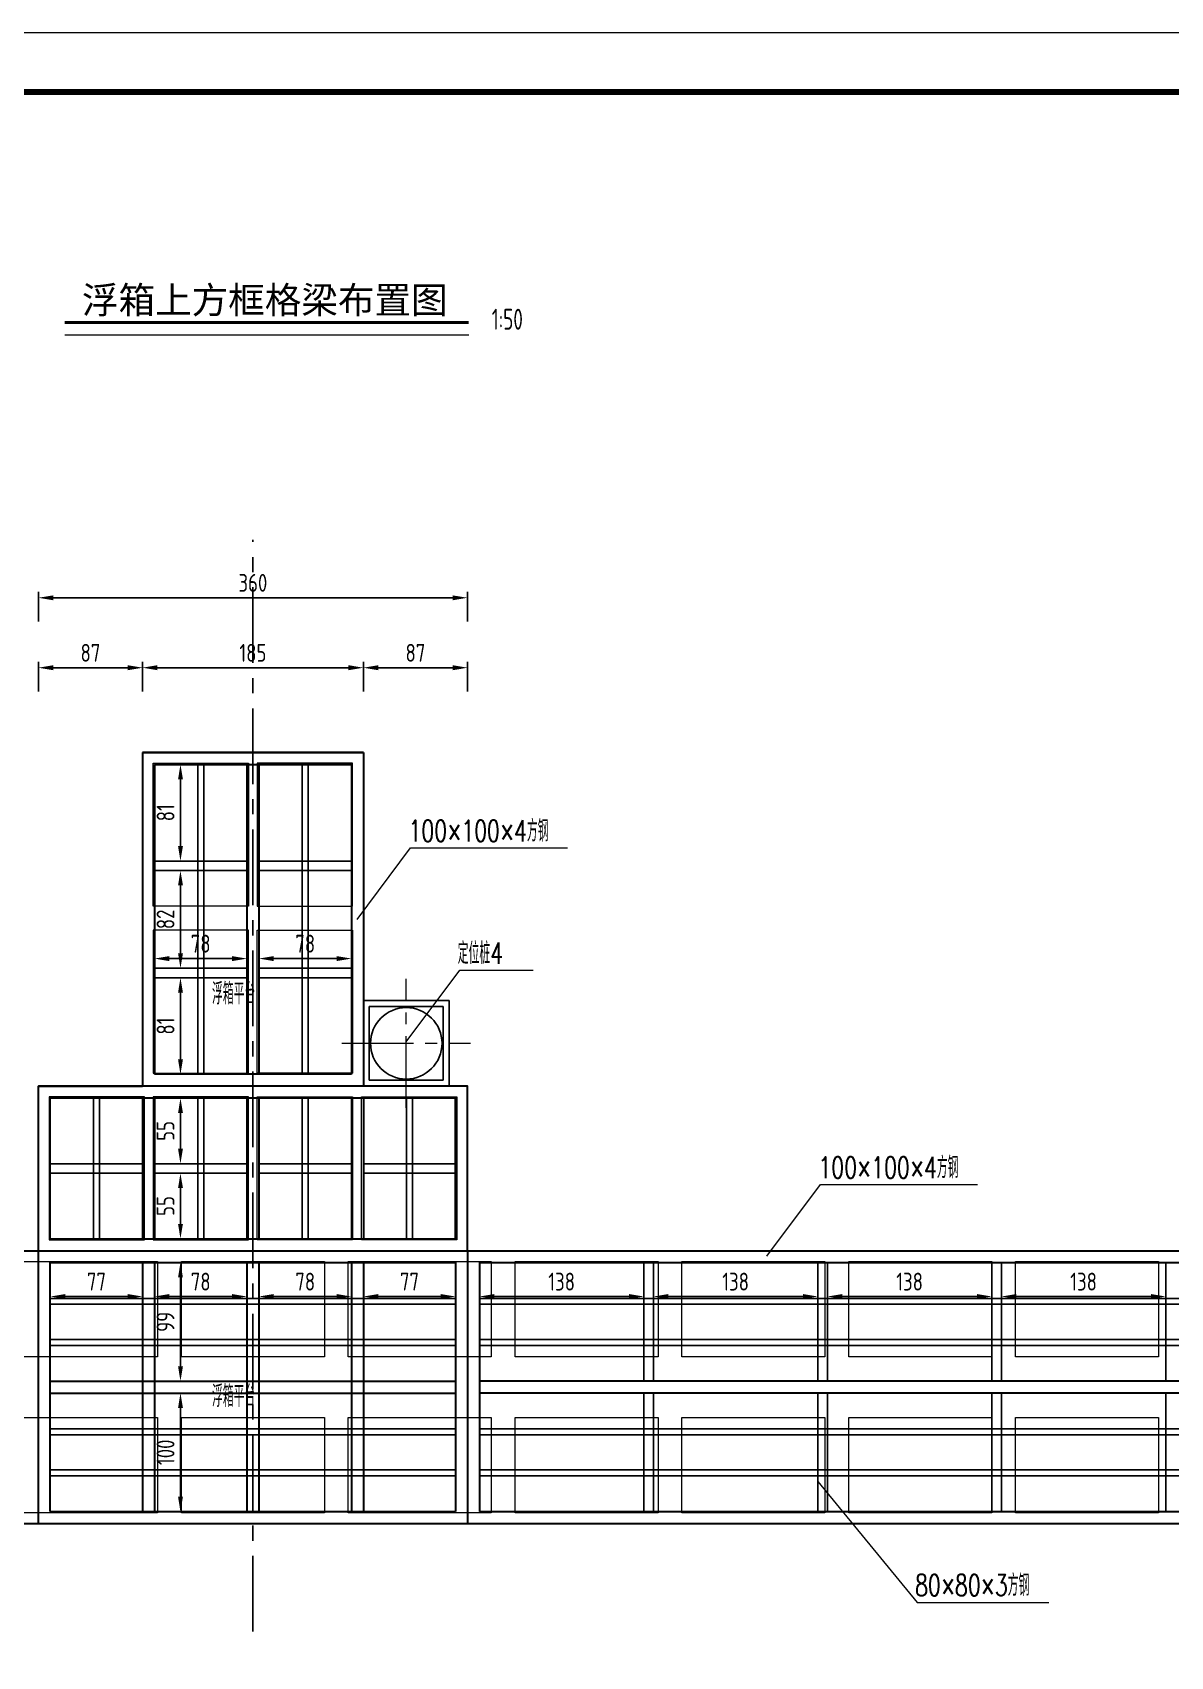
# Model space of a CAD drawing. Header units: inches. Extents: x 23 to 70, y 0 to 119.
# Drawn here: x 40.26 to 49.81, y 30.3 to 43.93 of the extents above; entities that cross this region are included whole.
import ezdxf
from ezdxf.enums import TextEntityAlignment as Align

# ---------------------------------------------------------------- set-up
doc = ezdxf.new("R2010")
doc.units = ezdxf.units.IN
doc.header["$MEASUREMENT"] = 0
for name, pattern in [('ACAD_ISO03W100', [30, 12, -18]), ('ACAD_ISO04W100', [30.5, 24, -3, 0.5, -3]), ('CENTER', [50.8, 31.75, -6.35, 6.35, -6.35])]:
    doc.linetypes.add(name, pattern=pattern)
for name, color, linetype in [('000中心线', 5, 'CENTER'), ('DXPM', 4, 'Continuous'), ('图框', 7, 'Continuous'), ('外框', 4, 'Continuous'), ('标注', 3, 'Continuous'), ('辅助', 7, 'Continuous'), ('钢筋标注', 7, 'Continuous')]:
    doc.layers.add(name, color=color, linetype=linetype)
for name, color, linetype, lineweight in [('000细实线', 4, 'Continuous', 18), ('00中心线', 6, 'ACAD_ISO04W100', 15), ('00标注文字', 2, 'Continuous', 15), ('00粗实线', 4, 'Continuous', 30), ('00虚线', 5, 'ACAD_ISO03W100', 13), ('JZYS-01-文本层', 7, 'Continuous', 18), ('图框粗线', 4, 'Continuous', 53)]:
    doc.layers.add(name, color=color, linetype=linetype, lineweight=lineweight)
doc.styles.get("Standard").update_dxf_attribs({"font": 'txt', "bigfont": 'gbcbig.shx'})
doc.styles.add('TSSD_Dimension', font='tssdeng.shx', dxfattribs={"width": 0.8, "bigfont": 'hztxt.shx'})
doc.styles.add('黑体', font='')
doc.styles.get('黑体').set_extended_font_data('SimHei')
doc.dimstyles.new('TSSD_200_1_3.5', dxfattribs={"dimscale": 0.25, "dimtxt": 2.85, "dimasz": 2.5, "dimexe": 1, "dimexo": 2.5, "dimgap": 1, "dimtad": 1, "dimdec": 0, "dimlfac": 100, "dimzin": 0, "dimdsep": 46, "dimtxsty": 'TSSD_Dimension', "dimcen": 0, "dimdle": 1, "dimclrd": 3, "dimclre": 3, "dimclrt": 7, "dimadec": 1, "dimazin": 0, "dimtfac": 1, "dimtdec": 0, "dimtix": 1, "dimtmove": 2, "dimatfit": 3, "dimfxl": 5, "dimfxlon": 1, "dimtolj": 1, "dimtzin": 0, "dimarcsym": 0})

# ---------------------------------------------------------------- blocks, each defined once
blk = doc.blocks.new('*D18')
at = {"layer": 'Defpoints', "color": 0, "transparency": 16777216}
for p in [(40.312, 33.706), (26.012, 31.416), (40.312, 29.646)]:
    blk.add_point(p, dxfattribs=at)
at = {"layer": '辅助', "color": 3, "linetype": 'ByBlock', "lineweight": -2, "transparency": 16777216}
for p, q in [((26.012, 29.846), (26.012, 29.596)), ((40.312, 29.846), (40.312, 29.596))]:
    blk.add_line(p, q, dxfattribs=at)
at = {"layer": '辅助', "color": 3, "lineweight": -2, "transparency": 16777216}
blk.add_line((26.137, 29.646), (40.187, 29.646), dxfattribs=at)
at = {"layer": '辅助', "color": 3, "transparency": 16777216}
for points in [[(26.137, 29.667), (26.137, 29.625), (26.012, 29.646)], [(40.187, 29.667), (40.187, 29.625), (40.312, 29.646)]]:
    blk.add_solid(points, dxfattribs=at)
at = {"layer": '辅助', "color": 7, "transparency": 16777216, "insert": (33.162, 29.771), "char_height": 0.15, "attachment_point": 5, "style": 'TSSD_Dimension'}
blk.add_mtext('\\A1;1430', dxfattribs=at)
blk = doc.blocks.new('*D19')
at = {"layer": 'Defpoints', "color": 0, "transparency": 16777216}
for p in [(40.312, 33.706), (43.913, 33.706), (43.913, 29.646)]:
    blk.add_point(p, dxfattribs=at)
at = {"layer": '辅助', "color": 3, "linetype": 'ByBlock', "lineweight": -2, "transparency": 16777216}
for p, q in [((40.312, 29.846), (40.312, 29.596)), ((43.913, 29.846), (43.913, 29.596))]:
    blk.add_line(p, q, dxfattribs=at)
at = {"layer": '辅助', "color": 3, "lineweight": -2, "transparency": 16777216}
blk.add_line((40.437, 29.646), (43.788, 29.646), dxfattribs=at)
at = {"layer": '辅助', "color": 3, "transparency": 16777216}
for points in [[(40.437, 29.667), (40.437, 29.625), (40.312, 29.646)], [(43.788, 29.667), (43.788, 29.625), (43.913, 29.646)]]:
    blk.add_solid(points, dxfattribs=at)
at = {"layer": '辅助', "color": 7, "transparency": 16777216, "insert": (42.112, 29.771), "char_height": 0.15, "attachment_point": 5, "style": 'TSSD_Dimension'}
blk.add_mtext('\\A1;360', dxfattribs=at)
blk = doc.blocks.new('*D20')
at = {"layer": 'Defpoints', "color": 0, "transparency": 16777216}
for p in [(43.913, 33.706), (58.212, 31.416), (58.212, 29.646)]:
    blk.add_point(p, dxfattribs=at)
at = {"layer": '辅助', "color": 3, "linetype": 'ByBlock', "lineweight": -2, "transparency": 16777216}
for p, q in [((43.913, 29.846), (43.913, 29.596)), ((58.212, 29.846), (58.212, 29.596))]:
    blk.add_line(p, q, dxfattribs=at)
at = {"layer": '辅助', "color": 3, "lineweight": -2, "transparency": 16777216}
blk.add_line((44.038, 29.646), (58.087, 29.646), dxfattribs=at)
at = {"layer": '辅助', "color": 3, "transparency": 16777216}
for points in [[(44.038, 29.667), (44.038, 29.625), (43.913, 29.646)], [(58.087, 29.667), (58.087, 29.625), (58.212, 29.646)]]:
    blk.add_solid(points, dxfattribs=at)
at = {"layer": '辅助', "color": 7, "transparency": 16777216, "insert": (51.062, 29.771), "char_height": 0.15, "attachment_point": 5, "style": 'TSSD_Dimension'}
blk.add_mtext('\\A1;1430', dxfattribs=at)
blk = doc.blocks.new('*D21')
at = {"layer": 'Defpoints', "color": 0, "transparency": 16777216}
for p in [(43.039, 38.598), (43.039, 35.086), (43.913, 35.086)]:
    blk.add_point(p, dxfattribs=at)
at = {"layer": '辅助', "color": 3, "linetype": 'ByBlock', "lineweight": -2, "transparency": 16777216}
for p, q in [((43.039, 38.398), (43.039, 38.648)), ((43.913, 38.398), (43.913, 38.648))]:
    blk.add_line(p, q, dxfattribs=at)
at = {"layer": '辅助', "color": 3, "lineweight": -2, "transparency": 16777216}
blk.add_line((43.788, 38.598), (43.164, 38.598), dxfattribs=at)
at = {"layer": '辅助', "color": 3, "transparency": 16777216}
for points in [[(43.164, 38.619), (43.164, 38.577), (43.039, 38.598)], [(43.788, 38.619), (43.788, 38.577), (43.913, 38.598)]]:
    blk.add_solid(points, dxfattribs=at)
at = {"layer": '辅助', "color": 7, "transparency": 16777216, "insert": (43.476, 38.723), "char_height": 0.15, "attachment_point": 5, "style": 'TSSD_Dimension'}
blk.add_mtext('\\A1;87', dxfattribs=at)
blk = doc.blocks.new('*D22')
at = {"layer": 'Defpoints', "color": 0, "transparency": 16777216}
for p in [(41.186, 38.598), (41.186, 37.886), (43.039, 35.086)]:
    blk.add_point(p, dxfattribs=at)
at = {"layer": '辅助', "color": 3, "linetype": 'ByBlock', "lineweight": -2, "transparency": 16777216}
for p, q in [((41.186, 38.398), (41.186, 38.648)), ((43.039, 38.398), (43.039, 38.648))]:
    blk.add_line(p, q, dxfattribs=at)
at = {"layer": '辅助', "color": 3, "lineweight": -2, "transparency": 16777216}
blk.add_line((42.914, 38.598), (41.311, 38.598), dxfattribs=at)
at = {"layer": '辅助', "color": 3, "transparency": 16777216}
for points in [[(41.311, 38.619), (41.311, 38.577), (41.186, 38.598)], [(42.914, 38.619), (42.914, 38.577), (43.039, 38.598)]]:
    blk.add_solid(points, dxfattribs=at)
at = {"layer": '辅助', "color": 7, "transparency": 16777216, "insert": (42.112, 38.723), "char_height": 0.15, "attachment_point": 5, "style": 'TSSD_Dimension'}
blk.add_mtext('\\A1;185', dxfattribs=at)
blk = doc.blocks.new('*D23')
at = {"layer": 'Defpoints', "color": 0, "transparency": 16777216}
for p in [(40.312, 38.598), (41.186, 37.886), (40.312, 35.086)]:
    blk.add_point(p, dxfattribs=at)
at = {"layer": '辅助', "color": 3, "linetype": 'ByBlock', "lineweight": -2, "transparency": 16777216}
for p, q in [((40.312, 38.398), (40.312, 38.648)), ((41.186, 38.398), (41.186, 38.648))]:
    blk.add_line(p, q, dxfattribs=at)
at = {"layer": '辅助', "color": 3, "lineweight": -2, "transparency": 16777216}
blk.add_line((41.061, 38.598), (40.437, 38.598), dxfattribs=at)
at = {"layer": '辅助', "color": 3, "transparency": 16777216}
for points in [[(40.437, 38.619), (40.437, 38.577), (40.312, 38.598)], [(41.061, 38.619), (41.061, 38.577), (41.186, 38.598)]]:
    blk.add_solid(points, dxfattribs=at)
at = {"layer": '辅助', "color": 7, "transparency": 16777216, "insert": (40.749, 38.723), "char_height": 0.15, "attachment_point": 5, "style": 'TSSD_Dimension'}
blk.add_mtext('\\A1;87', dxfattribs=at)
blk = doc.blocks.new('*D24')
at = {"layer": 'Defpoints', "color": 0, "transparency": 16777216}
for p in [(41.286, 37.786), (41.286, 36.976), (41.504, 36.976)]:
    blk.add_point(p, dxfattribs=at)
at = {"layer": '辅助', "color": 3, "linetype": 'ByBlock', "lineweight": -2, "transparency": 16777216}
for p, q in [((41.411, 37.786), (41.554, 37.786)), ((41.411, 36.976), (41.554, 36.976))]:
    blk.add_line(p, q, dxfattribs=at)
at = {"layer": '辅助', "color": 3, "lineweight": -2, "transparency": 16777216}
blk.add_line((41.504, 37.661), (41.504, 37.101), dxfattribs=at)
at = {"layer": '辅助', "color": 3, "transparency": 16777216}
for points in [[(41.484, 37.661), (41.525, 37.661), (41.504, 37.786)], [(41.484, 37.101), (41.525, 37.101), (41.504, 36.976)]]:
    blk.add_solid(points, dxfattribs=at)
at = {"layer": '辅助', "color": 7, "transparency": 16777216, "insert": (41.379, 37.381), "char_height": 0.15, "attachment_point": 5, "rotation": 90, "style": 'TSSD_Dimension'}
blk.add_mtext('\\A1;81', dxfattribs=at)
blk = doc.blocks.new('*D25')
at = {"layer": 'Defpoints', "color": 0, "transparency": 16777216}
for p in [(41.286, 36.896), (41.286, 36.076), (41.504, 36.076)]:
    blk.add_point(p, dxfattribs=at)
at = {"layer": '辅助', "color": 3, "linetype": 'ByBlock', "lineweight": -2, "transparency": 16777216}
for p, q in [((41.411, 36.896), (41.554, 36.896)), ((41.411, 36.076), (41.554, 36.076))]:
    blk.add_line(p, q, dxfattribs=at)
at = {"layer": '辅助', "color": 3, "lineweight": -2, "transparency": 16777216}
blk.add_line((41.504, 36.771), (41.504, 36.201), dxfattribs=at)
at = {"layer": '辅助', "color": 3, "transparency": 16777216}
for points in [[(41.484, 36.771), (41.525, 36.771), (41.504, 36.896)], [(41.484, 36.201), (41.525, 36.201), (41.504, 36.076)]]:
    blk.add_solid(points, dxfattribs=at)
at = {"layer": '辅助', "color": 7, "transparency": 16777216, "insert": (41.379, 36.486), "char_height": 0.15, "attachment_point": 5, "rotation": 90, "style": 'TSSD_Dimension'}
blk.add_mtext('\\A1;82', dxfattribs=at)
blk = doc.blocks.new('*D26')
at = {"layer": 'Defpoints', "color": 0, "transparency": 16777216}
for p in [(41.286, 35.996), (41.286, 35.186), (41.504, 35.186)]:
    blk.add_point(p, dxfattribs=at)
at = {"layer": '辅助', "color": 3, "linetype": 'ByBlock', "lineweight": -2, "transparency": 16777216}
for p, q in [((41.411, 35.996), (41.554, 35.996)), ((41.411, 35.186), (41.554, 35.186))]:
    blk.add_line(p, q, dxfattribs=at)
at = {"layer": '辅助', "color": 3, "lineweight": -2, "transparency": 16777216}
blk.add_line((41.504, 35.871), (41.504, 35.311), dxfattribs=at)
at = {"layer": '辅助', "color": 3, "transparency": 16777216}
for points in [[(41.484, 35.871), (41.525, 35.871), (41.504, 35.996)], [(41.484, 35.311), (41.525, 35.311), (41.504, 35.186)]]:
    blk.add_solid(points, dxfattribs=at)
at = {"layer": '辅助', "color": 7, "transparency": 16777216, "insert": (41.379, 35.591), "char_height": 0.15, "attachment_point": 5, "rotation": 90, "style": 'TSSD_Dimension'}
blk.add_mtext('\\A1;81', dxfattribs=at)
blk = doc.blocks.new('*D27')
at = {"layer": 'Defpoints', "color": 0, "transparency": 16777216}
for p in [(40.412, 34.986), (40.412, 34.436), (41.504, 34.436)]:
    blk.add_point(p, dxfattribs=at)
at = {"layer": '辅助', "color": 3, "linetype": 'ByBlock', "lineweight": -2, "transparency": 16777216}
for p, q in [((41.304, 34.986), (41.554, 34.986)), ((41.304, 34.436), (41.554, 34.436))]:
    blk.add_line(p, q, dxfattribs=at)
at = {"layer": '辅助', "color": 3, "lineweight": -2, "transparency": 16777216}
blk.add_line((41.504, 34.861), (41.504, 34.561), dxfattribs=at)
at = {"layer": '辅助', "color": 3, "transparency": 16777216}
for points in [[(41.484, 34.861), (41.525, 34.861), (41.504, 34.986)], [(41.484, 34.561), (41.525, 34.561), (41.504, 34.436)]]:
    blk.add_solid(points, dxfattribs=at)
at = {"layer": '辅助', "color": 7, "transparency": 16777216, "insert": (41.379, 34.711), "char_height": 0.15, "attachment_point": 5, "rotation": 90, "style": 'TSSD_Dimension'}
blk.add_mtext('\\A1;55', dxfattribs=at)
blk = doc.blocks.new('*D28')
at = {"layer": 'Defpoints', "color": 0, "transparency": 16777216}
for p in [(40.412, 34.356), (40.412, 33.806), (41.504, 33.806)]:
    blk.add_point(p, dxfattribs=at)
at = {"layer": '辅助', "color": 3, "linetype": 'ByBlock', "lineweight": -2, "transparency": 16777216}
for p, q in [((41.304, 34.356), (41.554, 34.356)), ((41.304, 33.806), (41.554, 33.806))]:
    blk.add_line(p, q, dxfattribs=at)
at = {"layer": '辅助', "color": 3, "lineweight": -2, "transparency": 16777216}
blk.add_line((41.504, 34.231), (41.504, 33.931), dxfattribs=at)
at = {"layer": '辅助', "color": 3, "transparency": 16777216}
for points in [[(41.484, 34.231), (41.525, 34.231), (41.504, 34.356)], [(41.484, 33.931), (41.525, 33.931), (41.504, 33.806)]]:
    blk.add_solid(points, dxfattribs=at)
at = {"layer": '辅助', "color": 7, "transparency": 16777216, "insert": (41.379, 34.081), "char_height": 0.15, "attachment_point": 5, "rotation": 90, "style": 'TSSD_Dimension'}
blk.add_mtext('\\A1;55', dxfattribs=at)
blk = doc.blocks.new('*D29')
at = {"layer": 'Defpoints', "color": 0, "transparency": 16777216}
for p in [(42.939, 33.606), (41.504, 32.611), (42.939, 32.611)]:
    blk.add_point(p, dxfattribs=at)
at = {"layer": '辅助', "color": 3, "linetype": 'ByBlock', "lineweight": -2, "transparency": 16777216}
for p, q in [((41.704, 33.606), (41.454, 33.606)), ((41.704, 32.611), (41.454, 32.611))]:
    blk.add_line(p, q, dxfattribs=at)
at = {"layer": '辅助', "color": 3, "lineweight": -2, "transparency": 16777216}
blk.add_line((41.504, 33.481), (41.504, 32.736), dxfattribs=at)
at = {"layer": '辅助', "color": 3, "transparency": 16777216}
for points in [[(41.484, 33.481), (41.525, 33.481), (41.504, 33.606)], [(41.484, 32.736), (41.525, 32.736), (41.504, 32.611)]]:
    blk.add_solid(points, dxfattribs=at)
at = {"layer": '辅助', "color": 7, "transparency": 16777216, "insert": (41.379, 33.109), "char_height": 0.15, "attachment_point": 5, "rotation": 90, "style": 'TSSD_Dimension'}
blk.add_mtext('\\A1;99', dxfattribs=at)
blk = doc.blocks.new('*D30')
at = {"layer": 'Defpoints', "color": 0, "transparency": 16777216}
for p in [(42.939, 32.511), (41.504, 31.516), (42.939, 31.516)]:
    blk.add_point(p, dxfattribs=at)
at = {"layer": '辅助', "color": 3, "linetype": 'ByBlock', "lineweight": -2, "transparency": 16777216}
for p, q in [((41.704, 32.511), (41.454, 32.511)), ((41.704, 31.516), (41.454, 31.516))]:
    blk.add_line(p, q, dxfattribs=at)
at = {"layer": '辅助', "color": 3, "lineweight": -2, "transparency": 16777216}
blk.add_line((41.504, 32.386), (41.504, 31.641), dxfattribs=at)
at = {"layer": '辅助', "color": 3, "transparency": 16777216}
for points in [[(41.484, 32.386), (41.525, 32.386), (41.504, 32.511)], [(41.484, 31.641), (41.525, 31.641), (41.504, 31.516)]]:
    blk.add_solid(points, dxfattribs=at)
at = {"layer": '辅助', "color": 7, "transparency": 16777216, "insert": (41.379, 32.014), "char_height": 0.15, "attachment_point": 5, "rotation": 90, "style": 'TSSD_Dimension'}
blk.add_mtext('\\A1;100', dxfattribs=at)
blk = doc.blocks.new('*D31')
at = {"layer": 'Defpoints', "color": 0, "transparency": 16777216}
for p in [(42.162, 37.786), (42.939, 37.786), (42.162, 36.157)]:
    blk.add_point(p, dxfattribs=at)
at = {"layer": '辅助', "color": 3, "linetype": 'ByBlock', "lineweight": -2, "transparency": 16777216}
for p, q in [((42.162, 36.357), (42.162, 36.107)), ((42.939, 36.357), (42.939, 36.107))]:
    blk.add_line(p, q, dxfattribs=at)
at = {"layer": '辅助', "color": 3, "lineweight": -2, "transparency": 16777216}
blk.add_line((42.814, 36.157), (42.287, 36.157), dxfattribs=at)
at = {"layer": '辅助', "color": 3, "transparency": 16777216}
for points in [[(42.287, 36.178), (42.287, 36.136), (42.162, 36.157)], [(42.814, 36.178), (42.814, 36.136), (42.939, 36.157)]]:
    blk.add_solid(points, dxfattribs=at)
at = {"layer": '辅助', "color": 7, "transparency": 16777216, "insert": (42.551, 36.282), "char_height": 0.15, "attachment_point": 5, "style": 'TSSD_Dimension'}
blk.add_mtext('\\A1;78', dxfattribs=at)
blk = doc.blocks.new('*D32')
at = {"layer": 'Defpoints', "color": 0, "transparency": 16777216}
for p in [(41.286, 36.976), (42.062, 36.976), (41.286, 36.157)]:
    blk.add_point(p, dxfattribs=at)
at = {"layer": '辅助', "color": 3, "linetype": 'ByBlock', "lineweight": -2, "transparency": 16777216}
for p, q in [((41.286, 36.357), (41.286, 36.107)), ((42.062, 36.357), (42.062, 36.107))]:
    blk.add_line(p, q, dxfattribs=at)
at = {"layer": '辅助', "color": 3, "lineweight": -2, "transparency": 16777216}
blk.add_line((41.937, 36.157), (41.411, 36.157), dxfattribs=at)
at = {"layer": '辅助', "color": 3, "transparency": 16777216}
for points in [[(41.411, 36.178), (41.411, 36.136), (41.286, 36.157)], [(41.937, 36.178), (41.937, 36.136), (42.062, 36.157)]]:
    blk.add_solid(points, dxfattribs=at)
at = {"layer": '辅助', "color": 7, "transparency": 16777216, "insert": (41.674, 36.282), "char_height": 0.15, "attachment_point": 5, "style": 'TSSD_Dimension'}
blk.add_mtext('\\A1;78', dxfattribs=at)
blk = doc.blocks.new('*D33')
at = {"layer": 'Defpoints', "color": 0, "transparency": 16777216}
for p in [(40.412, 33.606), (41.186, 33.606), (41.186, 33.321)]:
    blk.add_point(p, dxfattribs=at)
at = {"layer": '辅助', "color": 3, "linetype": 'ByBlock', "lineweight": -2, "transparency": 16777216}
for p, q in [((40.412, 33.481), (40.412, 33.271)), ((41.186, 33.481), (41.186, 33.271))]:
    blk.add_line(p, q, dxfattribs=at)
at = {"layer": '辅助', "color": 3, "lineweight": -2, "transparency": 16777216}
blk.add_line((40.537, 33.321), (41.061, 33.321), dxfattribs=at)
at = {"layer": '辅助', "color": 3, "transparency": 16777216}
for points in [[(40.537, 33.342), (40.537, 33.301), (40.412, 33.321)], [(41.061, 33.342), (41.061, 33.301), (41.186, 33.321)]]:
    blk.add_solid(points, dxfattribs=at)
at = {"layer": '辅助', "color": 7, "transparency": 16777216, "insert": (40.799, 33.446), "char_height": 0.15, "attachment_point": 5, "style": 'TSSD_Dimension'}
blk.add_mtext('\\A1;77', dxfattribs=at)
blk = doc.blocks.new('*D34')
at = {"layer": 'Defpoints', "color": 0, "transparency": 16777216}
for p in [(41.286, 33.606), (42.062, 33.606), (42.062, 33.321)]:
    blk.add_point(p, dxfattribs=at)
at = {"layer": '辅助', "color": 3, "linetype": 'ByBlock', "lineweight": -2, "transparency": 16777216}
for p, q in [((41.286, 33.481), (41.286, 33.271)), ((42.062, 33.481), (42.062, 33.271))]:
    blk.add_line(p, q, dxfattribs=at)
at = {"layer": '辅助', "color": 3, "lineweight": -2, "transparency": 16777216}
blk.add_line((41.411, 33.321), (41.937, 33.321), dxfattribs=at)
at = {"layer": '辅助', "color": 3, "transparency": 16777216}
for points in [[(41.411, 33.342), (41.411, 33.301), (41.286, 33.321)], [(41.937, 33.342), (41.937, 33.301), (42.062, 33.321)]]:
    blk.add_solid(points, dxfattribs=at)
at = {"layer": '辅助', "color": 7, "transparency": 16777216, "insert": (41.674, 33.446), "char_height": 0.15, "attachment_point": 5, "style": 'TSSD_Dimension'}
blk.add_mtext('\\A1;78', dxfattribs=at)
blk = doc.blocks.new('*D35')
at = {"layer": 'Defpoints', "color": 0, "transparency": 16777216}
for p in [(43.039, 33.606), (43.813, 33.606), (43.039, 33.321)]:
    blk.add_point(p, dxfattribs=at)
at = {"layer": '辅助', "color": 3, "linetype": 'ByBlock', "lineweight": -2, "transparency": 16777216}
for p, q in [((43.039, 33.481), (43.039, 33.271)), ((43.813, 33.481), (43.813, 33.271))]:
    blk.add_line(p, q, dxfattribs=at)
at = {"layer": '辅助', "color": 3, "lineweight": -2, "transparency": 16777216}
blk.add_line((43.688, 33.321), (43.164, 33.321), dxfattribs=at)
at = {"layer": '辅助', "color": 3, "transparency": 16777216}
for points in [[(43.164, 33.342), (43.164, 33.301), (43.039, 33.321)], [(43.688, 33.342), (43.688, 33.301), (43.813, 33.321)]]:
    blk.add_solid(points, dxfattribs=at)
at = {"layer": '辅助', "color": 7, "transparency": 16777216, "insert": (43.426, 33.446), "char_height": 0.15, "attachment_point": 5, "style": 'TSSD_Dimension'}
blk.add_mtext('\\A1;77', dxfattribs=at)
blk = doc.blocks.new('*D36')
at = {"layer": 'Defpoints', "color": 0, "transparency": 16777216}
for p in [(42.162, 33.606), (42.939, 33.606), (42.162, 33.321)]:
    blk.add_point(p, dxfattribs=at)
at = {"layer": '辅助', "color": 3, "linetype": 'ByBlock', "lineweight": -2, "transparency": 16777216}
for p, q in [((42.162, 33.481), (42.162, 33.271)), ((42.939, 33.481), (42.939, 33.271))]:
    blk.add_line(p, q, dxfattribs=at)
at = {"layer": '辅助', "color": 3, "lineweight": -2, "transparency": 16777216}
blk.add_line((42.814, 33.321), (42.287, 33.321), dxfattribs=at)
at = {"layer": '辅助', "color": 3, "transparency": 16777216}
for points in [[(42.287, 33.342), (42.287, 33.301), (42.162, 33.321)], [(42.814, 33.342), (42.814, 33.301), (42.939, 33.321)]]:
    blk.add_solid(points, dxfattribs=at)
at = {"layer": '辅助', "color": 7, "transparency": 16777216, "insert": (42.551, 33.446), "char_height": 0.15, "attachment_point": 5, "style": 'TSSD_Dimension'}
blk.add_mtext('\\A1;78', dxfattribs=at)
blk = doc.blocks.new('*D37')
at = {"layer": 'Defpoints', "color": 0, "transparency": 16777216}
for p in [(45.393, 33.321), (44.013, 31.516), (45.393, 31.516)]:
    blk.add_point(p, dxfattribs=at)
at = {"layer": '辅助', "color": 3, "linetype": 'ByBlock', "lineweight": -2, "transparency": 16777216}
for p, q in [((44.013, 33.121), (44.013, 33.371)), ((45.393, 33.121), (45.393, 33.371))]:
    blk.add_line(p, q, dxfattribs=at)
at = {"layer": '辅助', "color": 3, "lineweight": -2, "transparency": 16777216}
blk.add_line((44.138, 33.321), (45.268, 33.321), dxfattribs=at)
at = {"layer": '辅助', "color": 3, "transparency": 16777216}
for points in [[(44.138, 33.342), (44.138, 33.301), (44.013, 33.321)], [(45.268, 33.342), (45.268, 33.301), (45.393, 33.321)]]:
    blk.add_solid(points, dxfattribs=at)
at = {"layer": '辅助', "color": 7, "transparency": 16777216, "insert": (44.703, 33.446), "char_height": 0.15, "attachment_point": 5, "style": 'TSSD_Dimension'}
blk.add_mtext('\\A1;138', dxfattribs=at)
blk = doc.blocks.new('*D38')
at = {"layer": 'Defpoints', "color": 0, "transparency": 16777216}
for p in [(46.853, 33.321), (45.473, 31.516), (46.853, 31.516)]:
    blk.add_point(p, dxfattribs=at)
at = {"layer": '辅助', "color": 3, "linetype": 'ByBlock', "lineweight": -2, "transparency": 16777216}
for p, q in [((45.473, 33.121), (45.473, 33.371)), ((46.853, 33.121), (46.853, 33.371))]:
    blk.add_line(p, q, dxfattribs=at)
at = {"layer": '辅助', "color": 3, "lineweight": -2, "transparency": 16777216}
blk.add_line((45.598, 33.321), (46.728, 33.321), dxfattribs=at)
at = {"layer": '辅助', "color": 3, "transparency": 16777216}
for points in [[(45.598, 33.342), (45.598, 33.301), (45.473, 33.321)], [(46.728, 33.342), (46.728, 33.301), (46.853, 33.321)]]:
    blk.add_solid(points, dxfattribs=at)
at = {"layer": '辅助', "color": 7, "transparency": 16777216, "insert": (46.163, 33.446), "char_height": 0.15, "attachment_point": 5, "style": 'TSSD_Dimension'}
blk.add_mtext('\\A1;138', dxfattribs=at)
blk = doc.blocks.new('*D39')
at = {"layer": 'Defpoints', "color": 0, "transparency": 16777216}
for p in [(48.313, 33.321), (46.933, 31.516), (48.313, 31.516)]:
    blk.add_point(p, dxfattribs=at)
at = {"layer": '辅助', "color": 3, "linetype": 'ByBlock', "lineweight": -2, "transparency": 16777216}
for p, q in [((46.933, 33.121), (46.933, 33.371)), ((48.313, 33.121), (48.313, 33.371))]:
    blk.add_line(p, q, dxfattribs=at)
at = {"layer": '辅助', "color": 3, "lineweight": -2, "transparency": 16777216}
blk.add_line((47.058, 33.321), (48.188, 33.321), dxfattribs=at)
at = {"layer": '辅助', "color": 3, "transparency": 16777216}
for points in [[(47.058, 33.342), (47.058, 33.301), (46.933, 33.321)], [(48.188, 33.342), (48.188, 33.301), (48.313, 33.321)]]:
    blk.add_solid(points, dxfattribs=at)
at = {"layer": '辅助', "color": 7, "transparency": 16777216, "insert": (47.623, 33.446), "char_height": 0.15, "attachment_point": 5, "style": 'TSSD_Dimension'}
blk.add_mtext('\\A1;138', dxfattribs=at)
blk = doc.blocks.new('*D40')
at = {"layer": 'Defpoints', "color": 0, "transparency": 16777216}
for p in [(49.773, 33.321), (48.393, 31.516), (49.773, 31.516)]:
    blk.add_point(p, dxfattribs=at)
at = {"layer": '辅助', "color": 3, "linetype": 'ByBlock', "lineweight": -2, "transparency": 16777216}
for p, q in [((48.393, 33.121), (48.393, 33.371)), ((49.773, 33.121), (49.773, 33.371))]:
    blk.add_line(p, q, dxfattribs=at)
at = {"layer": '辅助', "color": 3, "lineweight": -2, "transparency": 16777216}
blk.add_line((48.518, 33.321), (49.648, 33.321), dxfattribs=at)
at = {"layer": '辅助', "color": 3, "transparency": 16777216}
for points in [[(48.518, 33.342), (48.518, 33.301), (48.393, 33.321)], [(49.648, 33.342), (49.648, 33.301), (49.773, 33.321)]]:
    blk.add_solid(points, dxfattribs=at)
at = {"layer": '辅助', "color": 7, "transparency": 16777216, "insert": (49.083, 33.446), "char_height": 0.15, "attachment_point": 5, "style": 'TSSD_Dimension'}
blk.add_mtext('\\A1;138', dxfattribs=at)
blk = doc.blocks.new('*D88')
at = {"layer": 'Defpoints', "color": 0, "transparency": 16777216}
for p in [(26.012, 31.416), (58.212, 31.416), (26.012, 29.022)]:
    blk.add_point(p, dxfattribs=at)
at = {"layer": '辅助', "color": 3, "linetype": 'ByBlock', "lineweight": -2, "transparency": 16777216}
for p, q in [((26.012, 29.222), (26.012, 28.972)), ((58.212, 29.222), (58.212, 28.972))]:
    blk.add_line(p, q, dxfattribs=at)
at = {"layer": '辅助', "color": 3, "lineweight": -2, "transparency": 16777216}
blk.add_line((58.087, 29.022), (26.137, 29.022), dxfattribs=at)
at = {"layer": '辅助', "color": 3, "transparency": 16777216}
for points in [[(26.137, 29.043), (26.137, 29.001), (26.012, 29.022)], [(58.087, 29.043), (58.087, 29.001), (58.212, 29.022)]]:
    blk.add_solid(points, dxfattribs=at)
at = {"layer": '辅助', "color": 7, "transparency": 16777216, "insert": (42.112, 29.147), "char_height": 0.15, "attachment_point": 5, "style": 'TSSD_Dimension'}
blk.add_mtext('\\A1;3220', dxfattribs=at)
blk = doc.blocks.new('*D89')
at = {"layer": 'Defpoints', "color": 0, "transparency": 16777216}
for p in [(43.913, 39.185), (40.312, 35.086), (43.913, 35.086)]:
    blk.add_point(p, dxfattribs=at)
at = {"layer": '辅助', "color": 3, "linetype": 'ByBlock', "lineweight": -2, "transparency": 16777216}
for p, q in [((40.312, 38.985), (40.312, 39.235)), ((43.913, 38.985), (43.913, 39.235))]:
    blk.add_line(p, q, dxfattribs=at)
at = {"layer": '辅助', "color": 3, "lineweight": -2, "transparency": 16777216}
blk.add_line((40.437, 39.185), (43.788, 39.185), dxfattribs=at)
at = {"layer": '辅助', "color": 3, "transparency": 16777216}
for points in [[(40.437, 39.205), (40.437, 39.164), (40.312, 39.185)], [(43.788, 39.205), (43.788, 39.164), (43.913, 39.185)]]:
    blk.add_solid(points, dxfattribs=at)
at = {"layer": '辅助', "color": 7, "transparency": 16777216, "insert": (42.112, 39.31), "char_height": 0.15, "attachment_point": 5, "style": 'TSSD_Dimension'}
blk.add_mtext('\\A1;360', dxfattribs=at)

msp = doc.modelspace()

# ---------------------------------------------------------------- linework, layer by layer
at = {"linetype": 'Continuous', "lineweight": 18, "const_width": 0.05}
msp.add_lwpolyline([(24.541, 43.429), (59.916, 43.429), (59.916, 23.429), (24.541, 23.429)], close=True, dxfattribs=at)
msp.add_circle((43.399, 35.446), 0.3)
at = {"layer": '000中心线', "ltscale": 0.02, "flags": 128}
msp.add_lwpolyline([(42.112, 30.51), (42.112, 39.671)], dxfattribs=at)
at = {"layer": '000细实线', "color": 3, "lineweight": 30}
for p, q in [((41.186, 37.886), (41.186, 35.086)), ((41.286, 37.786), (41.286, 35.186)), ((41.286, 37.786), (42.939, 37.786)), ((42.939, 37.786), (42.939, 35.186)), ((43.039, 37.886), (43.039, 35.086)), ((41.186, 34.986), (41.186, 33.806)), ((41.286, 34.986), (41.286, 33.806)), ((42.939, 34.986), (42.939, 33.806)), ((43.039, 34.986), (43.039, 33.806)), ((40.412, 33.806), (43.813, 33.806)), ((40.312, 33.706), (43.913, 33.706)), ((40.412, 33.606), (43.813, 33.606)), ((41.186, 33.606), (41.186, 31.516)), ((41.286, 33.606), (41.286, 31.516)), ((42.939, 33.606), (42.939, 31.516)), ((43.039, 33.606), (43.039, 31.516)), ((44.013, 33.606), (58.112, 33.606)), ((58.112, 32.611), (44.013, 32.611)), ((58.112, 32.511), (44.013, 32.511))]:
    msp.add_line(p, q, dxfattribs=at)
at = {"layer": '000细实线', "color": 3, "flags": 128}
msp.add_lwpolyline([(41.186, 35.086), (41.186, 37.886), (43.039, 37.886), (43.039, 35.086), (43.913, 35.086), (43.913, 33.706), (58.212, 33.706), (58.212, 31.416), (26.012, 31.416), (26.012, 33.706), (40.312, 33.706), (40.312, 35.086), (41.186, 35.086), (41.186, 37.886)], dxfattribs=at)
at = {"layer": '000细实线', "color": 3, "lineweight": 30, "flags": 128}
for points in [[(43.039, 37.886), (41.186, 37.886)], [(42.062, 37.786), (42.062, 35.186)], [(42.162, 37.786), (42.162, 35.186)], [(42.939, 35.186), (41.286, 35.186)], [(43.913, 33.706), (43.913, 35.086), (40.312, 35.086)], [(40.312, 31.416), (40.312, 35.086), (40.312, 35.086)], [(43.813, 33.806), (43.813, 34.986), (40.412, 34.986)], [(40.412, 33.806), (40.412, 34.986), (40.412, 34.986)], [(42.062, 34.986), (42.062, 33.806)], [(42.162, 34.986), (42.162, 33.806)], [(43.913, 33.706), (43.913, 31.416)], [(40.412, 31.516), (40.412, 33.606)], [(42.062, 33.606), (42.062, 31.516)], [(42.162, 33.606), (42.162, 31.516)], [(43.813, 33.606), (43.813, 31.516)], [(44.013, 33.606), (44.013, 31.516)], [(40.412, 32.611), (43.813, 32.611)], [(40.412, 32.511), (43.813, 32.511)], [(40.412, 31.516), (43.813, 31.516)], [(44.013, 31.516), (58.112, 31.516)]]:
    msp.add_lwpolyline(points, dxfattribs=at)
at = {"layer": '00中心线', "ltscale": 0.025}
for p, q in [((43.399, 34.906), (43.399, 35.986)), ((42.859, 35.446), (43.939, 35.446))]:
    msp.add_line(p, q, dxfattribs=at)
at = {"layer": '00标注文字'}
for points in [[(42.986, 36.486), (43.436, 37.086), (44.751, 37.086)], [(43.399, 35.459), (43.849, 36.059), (44.465, 36.059)], [(46.426, 33.66), (46.876, 34.26), (48.192, 34.26)], [(46.853, 31.768), (47.687, 30.755), (48.792, 30.755)]]:
    msp.add_lwpolyline(points, dxfattribs=at)
at = {"layer": '00粗实线', "color": 8, "lineweight": 0}
for points in [[(42.076, 36.596), (41.276, 36.596), (41.276, 37.796), (42.076, 37.796)], [(42.149, 36.596), (42.949, 36.596), (42.949, 37.796), (42.149, 37.796)], [(42.076, 36.396), (41.276, 36.396), (41.276, 35.196), (42.076, 35.196)], [(42.149, 36.396), (42.949, 36.396), (42.949, 35.196), (42.149, 35.196)], [(41.202, 34.996), (40.402, 34.996), (40.402, 33.796), (41.202, 33.796)], [(42.076, 34.996), (41.276, 34.996), (41.276, 33.796), (42.076, 33.796)], [(42.149, 34.996), (42.949, 34.996), (42.949, 33.796), (42.149, 33.796)], [(43.023, 34.996), (43.823, 34.996), (43.823, 33.796), (43.023, 33.796)], [(40.112, 32.816), (40.112, 33.616), (41.312, 33.616), (41.312, 32.816)], [(41.512, 32.816), (41.512, 33.616), (42.712, 33.616), (42.712, 32.816)], [(42.912, 32.816), (42.912, 33.616), (44.112, 33.616), (44.112, 32.816)], [(44.312, 32.816), (44.312, 33.616), (45.512, 33.616), (45.512, 32.816)], [(45.712, 32.816), (45.712, 33.616), (46.912, 33.616), (46.912, 32.816)], [(47.112, 32.816), (47.112, 33.616), (48.312, 33.616), (48.312, 32.816)], [(48.512, 32.816), (48.512, 33.616), (49.712, 33.616), (49.712, 32.816)], [(40.112, 31.506), (40.112, 32.306), (41.312, 32.306), (41.312, 31.506)], [(41.512, 31.506), (41.512, 32.306), (42.712, 32.306), (42.712, 31.506)], [(42.912, 31.506), (42.912, 32.306), (44.112, 32.306), (44.112, 31.506)], [(44.312, 31.506), (44.312, 32.306), (45.512, 32.306), (45.512, 31.506)], [(45.712, 31.506), (45.712, 32.306), (46.912, 32.306), (46.912, 31.506)], [(47.112, 31.506), (47.112, 32.306), (48.312, 32.306), (48.312, 31.506)], [(48.512, 31.506), (48.512, 32.306), (49.712, 32.306), (49.712, 31.506)]]:
    msp.add_lwpolyline(points, close=True, dxfattribs=at)
at = {"layer": '00虚线', "color": 1, "linetype": 'Continuous', "lineweight": 30, "ltscale": 0.5}
for p, q in [((41.186, 37.886), (41.186, 35.086)), ((41.186, 37.886), (43.039, 37.886)), ((43.039, 37.886), (43.039, 35.086)), ((26.012, 33.706), (40.312, 33.706)), ((43.913, 33.706), (58.212, 33.706))]:
    msp.add_line(p, q, dxfattribs=at)
at = {"layer": '00虚线', "ltscale": 0.5}
msp.add_line((43.039, 36.033), (43.039, 35.733), dxfattribs=at)
at = {"layer": '00虚线', "color": 1, "linetype": 'Continuous', "lineweight": 30, "ltscale": 0.5, "flags": 128}
for points in [[(40.312, 33.706), (40.312, 35.086), (41.186, 35.086)], [(43.913, 33.706), (43.913, 35.086), (43.039, 35.086)], [(26.012, 31.416), (58.212, 31.416)]]:
    msp.add_lwpolyline(points, dxfattribs=at)
at = {"layer": 'JZYS-01-文本层', "const_width": 0.025, "flags": 128}
msp.add_lwpolyline([(40.533, 41.496), (43.923, 41.496)], dxfattribs=at)
at = {"layer": 'JZYS-01-文本层', "flags": 128}
msp.add_lwpolyline([(40.533, 41.392), (43.923, 41.392)], dxfattribs=at)
at = {"layer": '图框', "color": 7, "linetype": 'Continuous', "lineweight": 18, "flags": 128}
msp.add_lwpolyline([(23.291, 43.929), (60.416, 43.929), (60.416, 22.929), (23.291, 22.929)], close=True, dxfattribs=at)
at = {"layer": '外框', "ltscale": 0.5}
for p, q in [((43.039, 36.193), (43.039, 35.473)), ((43.759, 35.806), (43.039, 35.806)), ((43.759, 35.086), (43.759, 35.806)), ((43.039, 35.086), (43.759, 35.086))]:
    msp.add_line(p, q, dxfattribs=at)
at = {"layer": '标注', "ltscale": 0.5}
for p, q in [((43.089, 35.756), (43.089, 35.136)), ((43.709, 35.756), (43.089, 35.756)), ((43.709, 35.136), (43.709, 35.756)), ((43.089, 35.136), (43.709, 35.136))]:
    msp.add_line(p, q, dxfattribs=at)
at = {"layer": '钢筋标注', "color": 8}
for p, q in [((41.649, 37.786), (41.649, 35.186)), ((41.699, 37.786), (41.699, 35.186)), ((42.526, 37.786), (42.526, 35.186)), ((42.576, 37.786), (42.576, 35.186)), ((40.774, 34.986), (40.774, 33.806)), ((40.824, 34.986), (40.824, 33.806)), ((41.649, 34.986), (41.649, 33.806)), ((41.699, 34.986), (41.699, 33.806)), ((42.526, 34.986), (42.526, 33.806)), ((42.576, 34.986), (42.576, 33.806)), ((43.401, 34.986), (43.401, 33.806)), ((43.451, 34.986), (43.451, 33.806)), ((40.412, 33.306), (43.813, 33.306)), ((40.412, 33.256), (43.813, 33.256)), ((44.013, 33.306), (58.112, 33.306)), ((44.013, 33.256), (58.112, 33.256)), ((40.412, 32.961), (43.813, 32.961)), ((40.412, 32.911), (43.813, 32.911)), ((44.013, 32.961), (58.112, 32.961)), ((44.013, 32.911), (58.112, 32.911)), ((40.412, 32.211), (43.813, 32.211)), ((44.013, 32.211), (55.702, 32.211)), ((40.412, 32.161), (43.813, 32.161)), ((44.013, 32.161), (55.702, 32.161)), ((40.412, 31.866), (43.813, 31.866)), ((40.412, 31.816), (43.813, 31.816)), ((44.013, 31.866), (55.702, 31.866)), ((44.013, 31.816), (55.702, 31.816))]:
    msp.add_line(p, q, dxfattribs=at)
at = {"layer": '钢筋标注', "color": 2, "flags": 128}
for points in [[(42.062, 36.976), (41.286, 36.976)], [(42.939, 36.976), (42.162, 36.976)], [(42.062, 36.896), (41.286, 36.896)], [(42.939, 36.896), (42.162, 36.896)], [(42.062, 36.076), (41.286, 36.076)], [(42.062, 35.996), (41.286, 35.996)], [(42.939, 36.076), (42.162, 36.076)], [(42.939, 35.996), (42.162, 35.996)], [(41.186, 34.436), (40.412, 34.436)], [(41.186, 34.356), (40.412, 34.356)], [(42.062, 34.436), (41.286, 34.436)], [(42.062, 34.356), (41.286, 34.356)], [(42.939, 34.436), (42.162, 34.436)], [(42.939, 34.356), (42.162, 34.356)], [(43.813, 34.436), (43.039, 34.436)], [(43.813, 34.356), (43.039, 34.356)], [(45.393, 32.611), (45.393, 33.606)], [(45.473, 32.611), (45.473, 33.606)], [(46.853, 32.611), (46.853, 33.606)], [(46.933, 32.611), (46.933, 33.606)], [(48.313, 32.611), (48.313, 33.606)], [(48.393, 32.611), (48.393, 33.606)], [(49.773, 32.611), (49.773, 33.606)], [(45.393, 31.516), (45.393, 32.511)], [(45.473, 31.516), (45.473, 32.511)], [(46.853, 31.516), (46.853, 32.511)], [(46.933, 31.516), (46.933, 32.511)], [(48.313, 31.516), (48.313, 32.511)], [(48.393, 31.516), (48.393, 32.511)], [(49.773, 31.516), (49.773, 32.511)]]:
    msp.add_lwpolyline(points, dxfattribs=at)
at = {"layer": '钢筋标注', "color": 3, "flags": 128}
msp.add_lwpolyline([(43.039, 35.086), (40.312, 35.086)], dxfattribs=at)

# ---------------------------------------------------------------- texts
at = {"layer": '00标注文字', "lineweight": 0, "width": 0.7}
for s, p in [('100×100×4方钢', (43.418, 37.139)), ('定位桩4', (43.831, 36.112)), ('100×100×4方钢', (46.858, 34.314)), ('80×80×3方钢', (47.669, 30.809))]:
    msp.add_text(s, height=0.18, dxfattribs=at).set_placement(p)
at = {"layer": 'DXPM', "style": '黑体'}
msp.add_text('浮箱上方框格梁布置图', height=0.225, dxfattribs=at).set_placement((42.212, 41.688), align=Align.MIDDLE)
at = {"layer": 'JZYS-01-文本层', "style": 'TSSD_Dimension', "width": 0.7}
msp.add_text('1:50', height=0.175, dxfattribs=at).set_placement((44.116, 41.435))
at = {"layer": '图框粗线', "color": 0, "width": 0.7}
for p in [(41.769, 35.772), (41.769, 32.395)]:
    msp.add_text('浮箱平台', height=0.18, dxfattribs=at).set_placement(p)

# ---------------------------------------------------------------- dimensions: what is measured, and where the dimension line sits
at = {"layer": '辅助'}
for base, p1, p2, picture, middle in [((43.913, 39.185), (40.312, 35.086), (43.913, 35.086), '*D89', (42.112, 39.31)), ((40.312, 38.598), (41.186, 37.886), (40.312, 35.086), '*D23', (40.749, 38.723)), ((41.186, 38.598), (43.039, 35.086), (41.186, 37.886), '*D22', (42.112, 38.723)), ((43.039, 38.598), (43.913, 35.086), (43.039, 35.086), '*D21', (43.476, 38.723)), ((42.162, 36.157), (42.939, 37.786), (42.162, 37.786), '*D31', (42.551, 36.282)), ((41.286, 36.157), (42.062, 36.976), (41.286, 36.976), '*D32', (41.674, 36.282)), ((40.312, 29.646), (26.012, 31.416), (40.312, 33.706), '*D18', (33.162, 29.771)), ((43.913, 29.646), (40.312, 33.706), (43.913, 33.706), '*D19', (42.112, 29.771)), ((58.212, 29.646), (43.913, 33.706), (58.212, 31.416), '*D20', (51.062, 29.771)), ((41.186, 33.321), (40.412, 33.606), (41.186, 33.606), '*D33', (40.799, 33.446)), ((42.062, 33.321), (41.286, 33.606), (42.062, 33.606), '*D34', (41.674, 33.446)), ((45.393, 33.321), (44.013, 31.516), (45.393, 31.516), '*D37', (44.703, 33.446)), ((46.853, 33.321), (45.473, 31.516), (46.853, 31.516), '*D38', (46.163, 33.446)), ((48.313, 33.321), (46.933, 31.516), (48.313, 31.516), '*D39', (47.623, 33.446)), ((49.773, 33.321), (48.393, 31.516), (49.773, 31.516), '*D40', (49.083, 33.446)), ((26.012, 29.022), (58.212, 31.416), (26.012, 31.416), '*D88', (42.112, 29.147))]:
    dim = msp.add_linear_dim(base=base, p1=p1, p2=p2, dimstyle='TSSD_200_1_3.5', override={"dimscale": 0.05, "dimtxt": 3, "dimfxl": 4}, dxfattribs=at)
    dim.commit()
    dim.dimension.update_dxf_attribs({"geometry": picture, "text_midpoint": middle})
for base, p1, p2, angle, picture, middle in [((41.504, 36.976), (41.286, 37.786), (41.286, 36.976), 270, '*D24', (41.379, 37.381)), ((41.504, 36.076), (41.286, 36.896), (41.286, 36.076), 270, '*D25', (41.379, 36.486)), ((41.504, 35.186), (41.286, 35.996), (41.286, 35.186), 270, '*D26', (41.379, 35.591)), ((41.504, 34.436), (40.412, 34.986), (40.412, 34.436), 270, '*D27', (41.379, 34.711)), ((41.504, 33.806), (40.412, 34.356), (40.412, 33.806), 270, '*D28', (41.379, 34.081)), ((41.504408834, 32.611055043), (42.939147078, 33.606055042), (42.939147078, 32.611055043), 270, '*D29', (41.379408834, 33.108555042)), ((42.162, 33.321), (42.939, 33.606), (42.162, 33.606), 180, '*D36', (42.551, 33.446)), ((43.039, 33.321), (43.813, 33.606), (43.039, 33.606), 180, '*D35', (43.426, 33.446)), ((41.504408834, 31.516055042), (42.939147078, 32.511055043), (42.939147078, 31.516055042), 270, '*D30', (41.379408834, 32.013555042))]:
    dim = msp.add_linear_dim(base=base, p1=p1, p2=p2, angle=angle, dimstyle='TSSD_200_1_3.5', override={"dimscale": 0.05, "dimtxt": 3, "dimfxl": 4}, dxfattribs=at)
    dim.commit()
    dim.dimension.update_dxf_attribs({"geometry": picture, "text_midpoint": middle})

doc.saveas('drawing.dxf')
